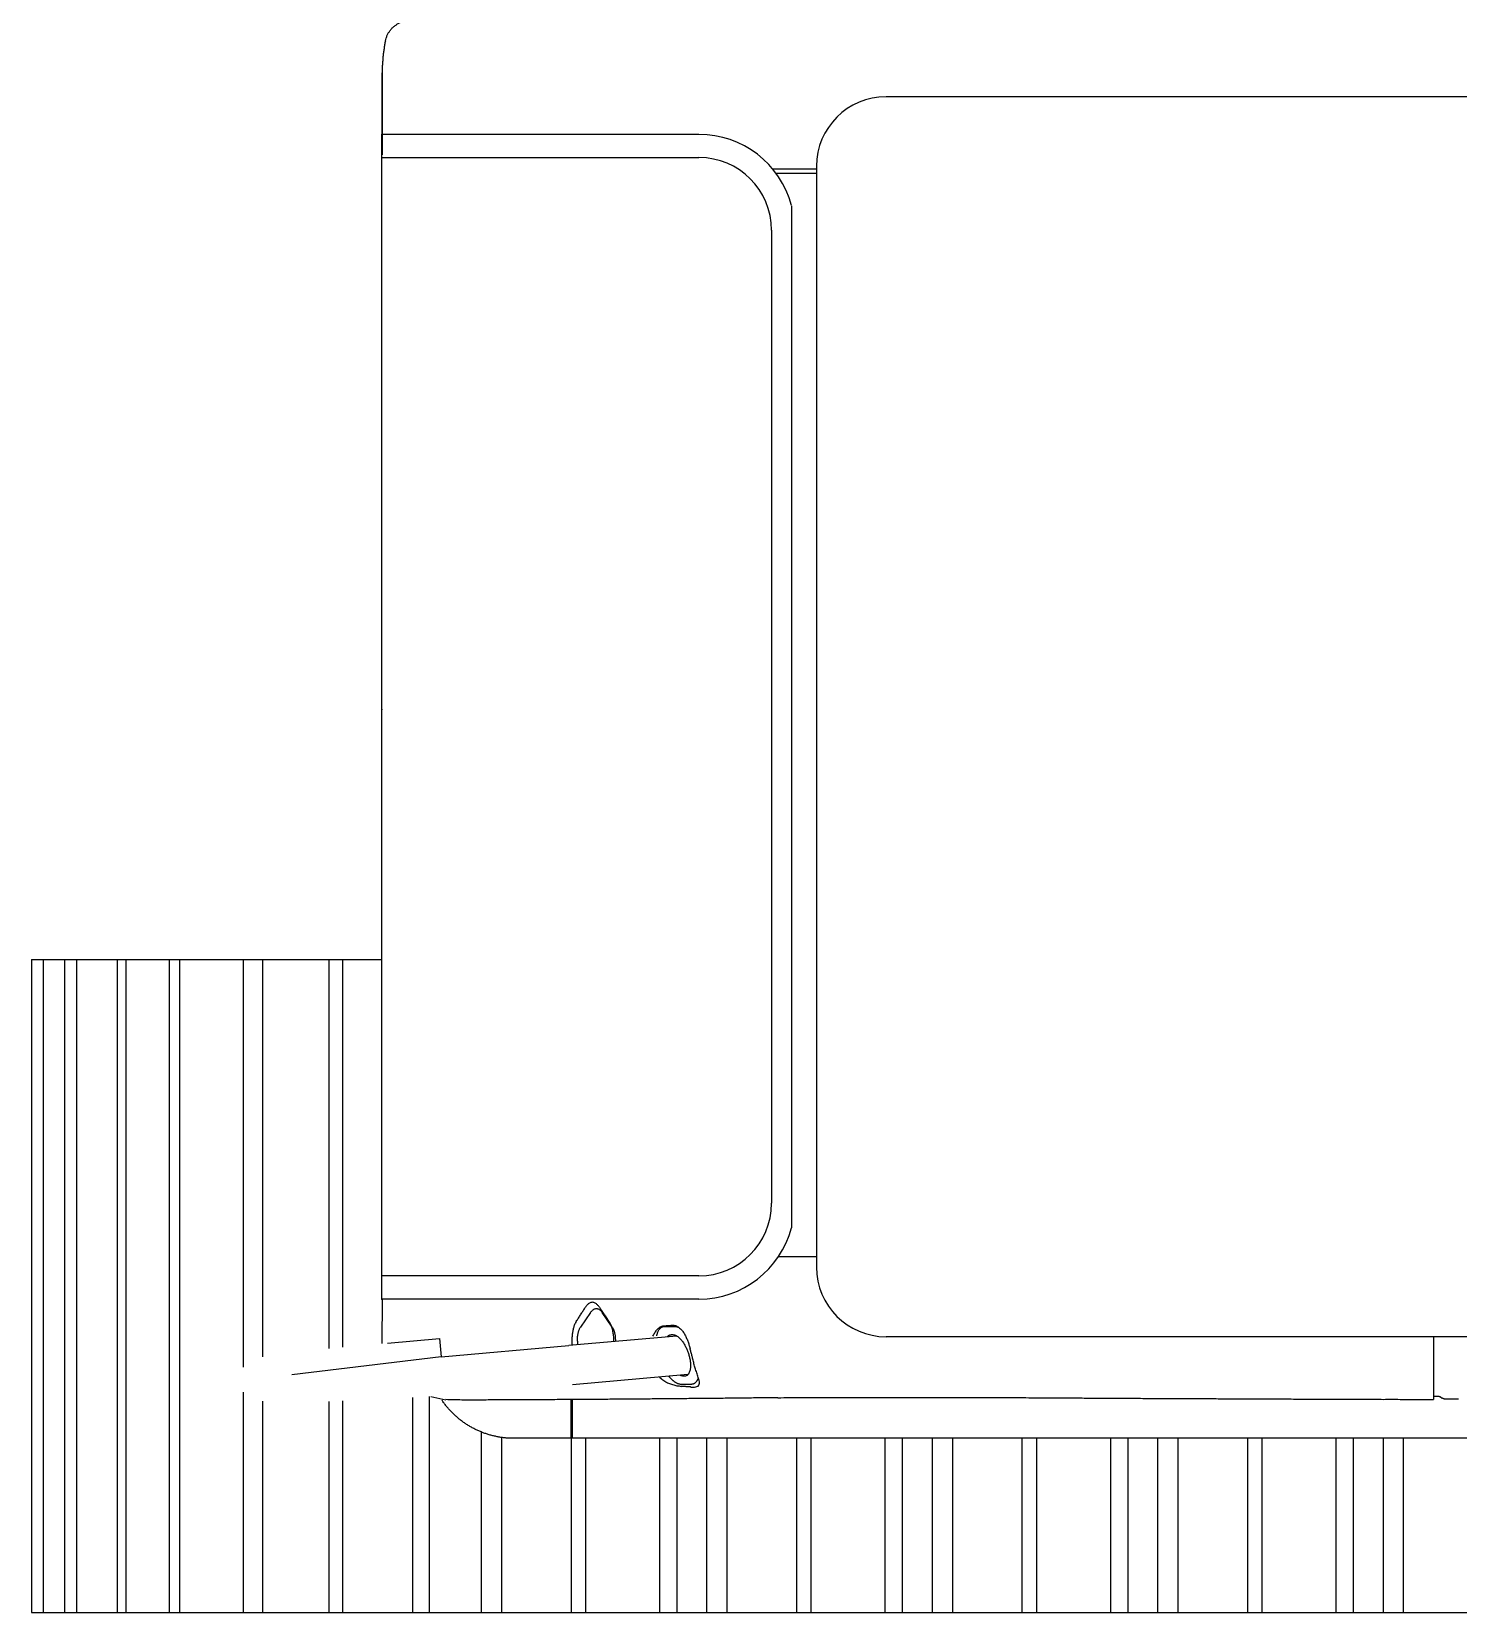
# Model space of a CAD drawing. Extents: x -121210 to 57230, y 84783 to 157800.
# Drawn here: x -102182 to -101124, y 145737 to 146908 of the extents above; entities that cross this region are included whole.
import ezdxf

# ---------------------------------------------------------------- set-up
doc = ezdxf.new("R2010")
doc.units = 0
doc.header["$MEASUREMENT"] = 0
doc.layers.get('0').update_dxf_attribs({"linetype": 'CONTINUOUS'})

# ---------------------------------------------------------------- blocks, each defined once
blk = doc.blocks.new('A$C09AE4EDA')
for p, q in [((4245, 1123.4), (3761.4, 1123.4)), ((3387.7, 232.2), (3387.7, 1095.4)), ((3622.7, 1095.4), (3387.7, 1095.4)), ((3622.7, 1078.2), (3387.7, 1078.2)), ((3709.7, 1071.8), (3709.7, 255.9)), ((3691.3, 1042.6), (3691.3, 285)), ((3676.5, 1024.5), (3676.5, 303.2)), ((3128.1, 483.8), (3387.7, 483.8)), ((3128.1, 483.8), (3128.1, 0)), ((3136.8, 483.8), (3136.8, 0)), ((3152.6, 483.8), (3152.6, 0)), ((3161.4, 483.8), (3161.4, 0)), ((3191.6, 483.8), (3191.6, 0)), ((3197.9, 483.8), (3197.9, 0)), ((3230, 483.8), (3230, 0)), ((3237.6, 483.8), (3237.6, 0)), ((3285, 483.8), (3285, 181.8)), ((3299.3, 483.8), (3299.3, 189.3)), ((3348.3, 483.8), (3348.3, 195.5)), ((3358.5, 483.8), (3358.5, 196.5)), ((3622.7, 249.4), (3387.7, 249.4)), ((3622.7, 232.2), (3387.7, 232.2)), ((3387.8, 232.2), (3387.7, 199.4)), ((3542.3, 222.3), (3534.9, 211.4)), ((3558.5, 211.4), (3551, 222.3)), ((3597.5, 212), (3604.7, 212)), ((3391.8, 199.5), (3430.5, 203)), ((3430.5, 203), (3431.7, 189.3)), ((3606.4, 204.8), (3526.3, 197.7)), ((3532.6, 201), (3532.6, 198.3)), ((3602.3, 205.9), (3603.3, 205.9)), ((4245, 204.3), (3761.4, 204.3)), ((4167.2, 204.3), (4167.2, 157.8)), ((3431.7, 189.3), (3321, 176.1)), ((3431.7, 189.3), (3526.3, 197.7)), ((3614.4, 176.2), (3528.9, 168.6)), ((3616.8, 169), (3609.6, 169)), ((3612, 175.1), (3610.9, 175.1)), ((3285, 163.1), (3285, 0)), ((3299.3, 156.5), (3299.3, 0)), ((3348.3, 156.4), (3348.3, 0)), ((3358.5, 156.8), (3358.5, 0)), ((3410.5, 159.3), (3410.5, 0)), ((3422.8, 160), (3422.8, 0)), ((3424, 160.1), (3435.1, 157.6)), ((3527.7, 157.7), (3527.7, 129)), ((3528.7, 157.7), (3528.7, 129)), ((4172.2, 159.7), (4173.5, 158.8)), ((3461.3, 133.7), (3461.3, 0)), ((3476.4, 129.6), (3476.4, 0)), ((3527.7, 129), (3485.3, 129)), ((3528.7, 136.8), (3527.7, 136.8)), ((3528.7, 133.5), (3527.7, 133.5)), ((3527.9, 129), (3527.9, 0)), ((5059.6, 129), (3528.7, 129)), ((3538.6, 129), (3538.6, 0)), ((3593.4, 129), (3593.4, 0)), ((3606.3, 129), (3606.3, 0)), ((3628.4, 129), (3628.4, 0)), ((3643.4, 129), (3643.4, 0)), ((3695, 129), (3695, 0)), ((3705.7, 129), (3705.7, 0)), ((3760.5, 129), (3760.5, 0)), ((3773.4, 129), (3773.4, 0)), ((3795.5, 129), (3795.5, 0)), ((3810.5, 129), (3810.5, 0)), ((3862.1, 129), (3862.1, 0)), ((3872.8, 129), (3872.8, 0)), ((3927.6, 129), (3927.6, 0)), ((3940.5, 129), (3940.5, 0)), ((3962.6, 129), (3962.6, 0)), ((3977.6, 129), (3977.6, 0)), ((4029.2, 129), (4029.2, 0)), ((4039.9, 129), (4039.9, 0)), ((4094.7, 129), (4094.7, 0)), ((4107.5, 129), (4107.5, 0)), ((4129.7, 129), (4129.7, 0)), ((4144.7, 129), (4144.7, 0)), ((3128.1, 0), (6207.8, 0))]:
    blk.add_line(p, q)
for points in [[(3390.3, 1164.8, -0.029182), (3390.9, 1166.9, -0.028561), (3391.7, 1168.9, -0.028827), (3392.7, 1170.9, -0.028775), (3394, 1172.7, -0.028759), (3395.4, 1174.4, -0.028986), (3397.1, 1175.8, -0.028773), (3398.9, 1177.1, -0.029299), (3400.8, 1178.2, -0.028652), (3402.9, 1179, -0.02781), (3405, 1179.6, -0.03135), (3407.2, 1180)], [(3390.3, 1164.8, -0.029182), (3390.9, 1166.9, -0.028561), (3391.7, 1168.9, -0.028827), (3392.7, 1170.9, -0.028775), (3394, 1172.7, -0.028759), (3395.4, 1174.4, -0.028986), (3397.1, 1175.8, -0.028773), (3398.9, 1177.1, -0.029299), (3400.8, 1178.2, -0.028652), (3402.9, 1179, -0.02781), (3405, 1179.6, -0.03135), (3407.2, 1180)], [(3390.3, 1164.8, 0.006129), (3389.7, 1161.8, 0.006161), (3389.3, 1158.9, 0.006401), (3388.8, 1156, 0.006822), (3388.5, 1153, 0.00626), (3388.3, 1150, 0.005652), (3388.1, 1147.1, 0.006158), (3387.9, 1144.1, 0.007946), (3387.9, 1141.1)], [(3390.3, 1164.8, 0.006129), (3389.7, 1161.8, 0.006161), (3389.3, 1158.9, 0.006401), (3388.8, 1156, 0.006822), (3388.5, 1153, 0.00626), (3388.3, 1150, 0.005652), (3388.1, 1147.1, 0.006158), (3387.9, 1144.1, 0.007946), (3387.9, 1141.1)], [(3387.9, 1080.4, -0.000502), (3387.9, 1110.8, -0.000496), (3387.9, 1141.1)], [(3387.9, 1141.1, 0.000496), (3387.9, 1110.8, 0.000502), (3387.9, 1080.4)], [(3709.8, 1069.6, 0.000112), (3707.5, 1069.6, 0.000112), (3705.2, 1069.6, 0.000112), (3702.9, 1069.6, 0.000112), (3700.5, 1069.6, 0.000112), (3698.2, 1069.6, 0.000112), (3695.9, 1069.6, 0.000112), (3693.6, 1069.6, 0.000112), (3691.3, 1069.6, 0.000112), (3689, 1069.6, 0.000112), (3686.7, 1069.6, 0.000112), (3684.4, 1069.6, 0.000112), (3682.1, 1069.6, 0.000112), (3679.7, 1069.6, 0.000112), (3677.4, 1069.6)], [(3709.8, 1066.4, 0.000132), (3707, 1066.4, 0.000131), (3704.3, 1066.4, 0.000131), (3701.6, 1066.4, 0.000131), (3698.9, 1066.4, 0.000131), (3696.2, 1066.4, 0.000131), (3693.5, 1066.4, 0.000131), (3690.8, 1066.4, 0.000131), (3688.1, 1066.4, 0.000131), (3685.4, 1066.4, 0.000131), (3682.7, 1066.4, 0.000131), (3680, 1066.4)], [(3710.3, 263.4, 0.000117), (3708.2, 263.4, 0.000116), (3706.2, 263.4, 0.000116), (3704.1, 263.4, 0.000116), (3702.1, 263.4, 0.000116), (3700, 263.4, 0.000116), (3697.9, 263.4, 0.000116), (3695.9, 263.4, 0.000116), (3693.8, 263.4, 0.000116), (3691.8, 263.4, 0.000116), (3689.7, 263.4, 0.000116), (3687.6, 263.4, 0.000116), (3685.6, 263.4, 0.000116), (3683.5, 263.4, 0.000116), (3681.5, 263.4)], [(3531.4, 215, -0.000071), (3532.2, 216.3, -0.000071), (3533, 217.5, -0.000071), (3533.8, 218.8, -0.000071), (3534.6, 220, -0.000071), (3535.4, 221.3, -0.000071), (3536.2, 222.5, -0.000071), (3537, 223.7, -0.000071), (3537.8, 225, -0.000071), (3538.6, 226.2)], [(3548.9, 226.2, 0.019889), (3548.2, 227.1, 0.025277), (3547.5, 227.9, 0.032124), (3546.7, 228.6, 0.042745), (3545.8, 229.2, 0.056927), (3544.8, 229.6, 0.067174), (3543.7, 229.8, 0.066356), (3542.6, 229.6, 0.058104), (3541.6, 229.2, 0.043915), (3540.7, 228.6, 0.033785), (3539.9, 227.9, 0.025426), (3539.2, 227, 0.019676), (3538.6, 226.2)], [(3542.3, 222.3, -0.020177), (3542.9, 223, -0.025154), (3543.5, 223.7, -0.033013), (3544.2, 224.3, -0.043088), (3544.9, 224.8, -0.056332), (3545.8, 225.1, -0.064459), (3546.7, 225.2, -0.064527), (3547.6, 225.1, -0.056292), (3548.4, 224.8, -0.043078), (3549.2, 224.3, -0.033), (3549.9, 223.7, -0.025147), (3550.5, 223, -0.020182), (3551, 222.3)], [(3548.9, 226.2, -0.000016), (3549.6, 225.2, -0.000016), (3550.3, 224.2, -0.000016), (3550.9, 223.2, -0.000016), (3551.6, 222.2, -0.000016), (3552.3, 221.2, -0.000016), (3553, 220.2, -0.000016), (3553.7, 219.2, -0.000016), (3554.4, 218.2, -0.000016), (3555.1, 217.1, -0.000016), (3555.7, 216.1, -0.000017), (3556.5, 215.1)], [(3531.4, 215, 0.030675), (3530.8, 213.9, 0.020491), (3530.3, 212.7, 0.016343), (3529.9, 211.4, 0.013088), (3529.5, 210.2, 0.01098), (3529.3, 208.9, 0.009718), (3529, 207.6, 0.008713), (3528.8, 206.3, 0.008101), (3528.7, 205, 0.007599), (3528.6, 203.7, 0.007382), (3528.6, 202.3, 0.007524), (3528.5, 201)], [(3532.6, 201, -0.007177), (3532.6, 201.9, -0.007144), (3532.6, 202.8, -0.007454), (3532.7, 203.7, -0.00779), (3532.8, 204.6, -0.008313), (3532.9, 205.5, -0.008885), (3533.1, 206.4, -0.010189), (3533.3, 207.3, -0.011507), (3533.5, 208.1, -0.013579), (3533.7, 209, -0.016345), (3534.1, 209.8, -0.021674), (3534.4, 210.7, -0.030204), (3534.9, 211.4)], [(3559.6, 201, 0.009982), (3559.6, 202.7, 0.010045), (3559.5, 204.3, 0.010608), (3559.3, 205.9, 0.011513), (3559.1, 207.5, 0.012927), (3558.8, 209.1, 0.015105), (3558.4, 210.7, 0.01889), (3557.9, 212.2, 0.024691), (3557.2, 213.7, 0.036159), (3556.5, 215.1)], [(3558.5, 211.4, -0.030047), (3558.9, 210.7, -0.021717), (3559.3, 209.8, -0.016365), (3559.6, 209, -0.013646), (3559.9, 208.1, -0.011506), (3560.1, 207.3, -0.009994), (3560.3, 206.4, -0.009059), (3560.5, 205.5, -0.008315), (3560.6, 204.6, -0.007901), (3560.7, 203.7, -0.00745), (3560.7, 202.8, -0.007146), (3560.8, 201.9, -0.007128), (3560.8, 201)], [(3588.6, 204.8, -0.014195), (3589.3, 206.1, -0.017254), (3590, 207.4, -0.020486), (3590.9, 208.6, -0.023824), (3591.8, 209.7, -0.032602), (3592.8, 210.7, -0.041286), (3594, 211.6, -0.053683), (3595.3, 212.2, -0.062904), (3596.7, 212.4)], [(3591.5, 204.9, -0.010002), (3591.6, 205.6, -0.0112), (3591.8, 206.3, -0.012964), (3592, 207, -0.015022), (3592.2, 207.7, -0.017409), (3592.5, 208.4, -0.020139), (3592.8, 209, -0.023169), (3593.2, 209.6, -0.026364), (3593.7, 210.2, -0.032023), (3594.2, 210.7, -0.033579), (3594.8, 211.2, -0.036447), (3595.4, 211.5, -0.040962), (3596.1, 211.8, -0.037859), (3596.8, 211.9, -0.034263), (3597.5, 212)], [(3596.7, 212.4, -0.000042), (3597.4, 212.5, -0.000041), (3598.2, 212.5, -0.000041), (3598.9, 212.6, -0.000042), (3599.6, 212.6, -0.000041), (3600.3, 212.7, -0.000042), (3601.1, 212.7, -0.000042), (3601.8, 212.7, -0.000042), (3602.5, 212.8, -0.000042), (3603.3, 212.8)], [(3603.3, 212.8, -0.116946), (3606, 212.3, -0.075436), (3608.4, 210.7, -0.046174), (3610.4, 208.7, -0.033731), (3612, 206.3, -0.023384), (3613.3, 203.7, -0.015828), (3614.4, 201.1, -0.015395), (3615.3, 198.4, -0.013063), (3616.1, 195.7)], [(3604.7, 212, -0.000014), (3604.9, 212, -0.000014), (3605.2, 212, -0.000013), (3605.4, 211.9, -0.000013), (3605.7, 211.9, -0.000013), (3605.9, 211.9, -0.000012), (3606.1, 211.8, -0.000012), (3606.4, 211.7, -0.000012), (3606.6, 211.7, -0.000012), (3606.9, 211.6, -0.000011), (3607.1, 211.5, -0.000011), (3607.3, 211.4, -0.000011), (3607.6, 211.3, -0.000011), (3607.8, 211.2, -0.00001), (3608, 211.1)], [(3528.5, 201, 0.000035), (3528.5, 199.5, 0.000035), (3528.5, 197.9)], [(3599.3, 204.2, -0.000013), (3599.4, 204.4, -0.000013), (3599.6, 204.6, -0.000013), (3599.8, 204.8, -0.000014), (3599.9, 204.9, -0.000015), (3600.1, 205.1, -0.000015), (3600.4, 205.3, -0.000015), (3600.6, 205.4, -0.000015), (3600.8, 205.5, -0.000016), (3601, 205.6, -0.000015), (3601.3, 205.7, -0.000015), (3601.5, 205.8, -0.000015), (3601.8, 205.8, -0.000015), (3602, 205.8, -0.000014), (3602.3, 205.9)], [(3603.3, 205.9, -0.12455), (3605.9, 205.1, -0.060594), (3608.1, 203.5, -0.037992), (3609.9, 201.5, -0.02725), (3611.5, 199.3, -0.022524), (3612.8, 196.9, -0.019768), (3614, 194.4, -0.019403), (3614.9, 191.9, -0.019408), (3615.6, 189.2, -0.022282), (3616.2, 186.6, -0.026064), (3616.4, 183.8, -0.036943), (3616.4, 181.1, -0.056121), (3615.8, 178.5, -0.116483), (3614.4, 176.1, -0.192476), (3612, 175.1)], [(3618.2, 187.7, 0.000871), (3617.5, 190.4, 0.000914), (3616.8, 193, 0.001104), (3616.1, 195.7)], [(3616.8, 167, 0.012044), (3618.5, 167, 0.043431), (3620.3, 167.1, 0.093758), (3622, 167.7, 0.182292), (3622.9, 169.1, 0.111725), (3623, 170.9, 0.029079), (3622.6, 172.6, -0.000008), (3622.1, 174.2, 0.002838), (3621.6, 175.9, -0.000007), (3621.1, 177.6, -0.000007), (3620.5, 179.3, -0.000007), (3620, 181, -0.002291), (3619.5, 182.6, -0.00297), (3619, 184.3, -0.00365), (3618.6, 186, -0.004255), (3618.2, 187.7)], [(3593.4, 174.3, 0.01486), (3594.6, 173.3, 0.014874), (3595.9, 172.3, 0.015029), (3597.3, 171.4, 0.015681), (3598.7, 170.6, 0.015551), (3600.2, 169.9, 0.015577), (3601.7, 169.3, 0.015832), (3603.2, 168.8, 0.015443), (3604.8, 168.4, 0.012973), (3606.4, 168, 0.006688), (3608, 167.8, -0.000085), (3609.6, 167.5)], [(3601.5, 173.7, 0.000002), (3601.4, 173.8, 0.000002), (3601.4, 173.9, 0.000002), (3601.3, 174, 0.000002), (3601.2, 174.1, 0.000002), (3601.1, 174.2, 0.000002), (3601.1, 174.2, 0.000002), (3601, 174.3, 0.000002), (3600.9, 174.4, 0.000002), (3600.8, 174.5, 0.000002), (3600.8, 174.6, 0.000002), (3600.7, 174.7, 0.000002), (3600.6, 174.8, 0.000002), (3600.5, 174.9, 0.000002), (3600.5, 174.9)], [(3609.6, 169, -0.029193), (3608.9, 169, -0.025835), (3608.3, 169.1, -0.022627), (3607.6, 169.3, -0.019754), (3607, 169.5, -0.017284), (3606.4, 169.8, -0.015218), (3605.8, 170.1, -0.013526), (3605.2, 170.5, 0.000023), (3604.6, 170.9, 0.000022), (3604.1, 171.3, 0.00002), (3603.6, 171.7, 0.000019), (3603.1, 172.1, 0.000018), (3602.6, 172.6, 0.000017), (3602.1, 173.1, 0.000015), (3601.7, 173.6)], [(3610.9, 175.1, 0.000009), (3610.8, 175.1, 0.000009), (3610.6, 175.1, 0.000009), (3610.5, 175.2, 0.000008), (3610.3, 175.2, 0.000008), (3610.1, 175.2, 0.000008), (3610, 175.2, 0.000008), (3609.8, 175.3, 0.000008), (3609.7, 175.3, 0.000008), (3609.5, 175.4, 0.000008), (3609.4, 175.4, 0.000007), (3609.2, 175.5, 0.000007), (3609.1, 175.5, 0.000007), (3608.9, 175.6, 0.000007), (3608.8, 175.7)], [(3616.8, 167, 0.000044), (3616, 167.1, 0.000044), (3615.2, 167.1, 0.000044), (3614.4, 167.2, 0.000044), (3613.6, 167.2, 0.000044), (3612.8, 167.3, 0.000044), (3612, 167.3, 0.000044), (3611.2, 167.4, 0.000044), (3610.4, 167.5, 0.000044), (3609.6, 167.5)], [(3622.2, 173.8, 0.000022), (3622, 173.3, 0.000023), (3621.8, 172.8, 0.000025), (3621.5, 172.3, -0.016502), (3621.3, 171.8, -0.01834), (3621, 171.3, -0.020233), (3620.6, 170.9, -0.024767), (3620.2, 170.4, -0.025435), (3619.8, 170.1, -0.026386), (3619.3, 169.7, -0.028233), (3618.9, 169.5, -0.032409), (3618.3, 169.2, -0.029811), (3617.8, 169.1, -0.028059), (3617.2, 169, 0.000027), (3616.8, 169)], [(3485.3, 129, -0.010643), (3482.6, 129.1, -0.01063), (3479.9, 129.2, -0.010663), (3477.2, 129.5, -0.010645), (3474.5, 129.9, -0.010652), (3471.8, 130.5, -0.010689), (3469.2, 131.1, -0.010645), (3466.6, 131.8, -0.010649), (3464, 132.7, -0.010654), (3461.4, 133.7, -0.010631), (3458.9, 134.7, -0.010657), (3456.5, 135.9, -0.010621), (3454.1, 137.2, -0.010612), (3451.7, 138.6, -0.010633), (3449.4, 140.1, -0.010588), (3447.2, 141.6, -0.010591), (3445, 143.3, -0.010621), (3443, 145.1, -0.01057), (3441, 146.9, -0.010563), (3439, 148.8, -0.010596), (3437.2, 150.8, -0.010552), (3435.4, 152.9, -0.01055), (3433.8, 155.1, -0.010564), (3432.2, 157.3)], [(3681.2, 159.1, 0.000346), (3675.2, 159, 0.000346), (3669.2, 159, 0.000345), (3663.2, 158.9, 0.000345), (3657.2, 158.8, 0.000345), (3651.2, 158.8, 0.000344), (3645.2, 158.7, 0.000344), (3639.2, 158.6, 0.000343), (3633.2, 158.6, 0.000343), (3627.2, 158.5, 0.000343), (3621.2, 158.5, 0.000342), (3615.1, 158.4, 0.000342), (3609.1, 158.3, 0.000341), (3603.1, 158.3, 0.000341), (3597.1, 158.2, 0.000341), (3591.1, 158.2, 0.00034), (3585.1, 158.1, 0.00034), (3579.1, 158.1, 0.00034), (3573.1, 158.1, 0.000339), (3567.1, 158, 0.000339), (3561.1, 158, 0.000338), (3555.1, 157.9, 0.000338), (3549.1, 157.9, 0.000338), (3543.1, 157.8, 0.000337), (3537.1, 157.8, 0.000337), (3531, 157.8, 0.000337), (3525, 157.7, 0.000336), (3519, 157.7, 0.000336), (3513, 157.6, 0.000335), (3507, 157.6, 0.000335), (3501, 157.6, 0.000335), (3495, 157.5, 0.000334), (3489, 157.5, 0.000334), (3483, 157.5, -0.000174), (3477, 157.5, -0.000193), (3471, 157.5, 0.000332), (3465, 157.4, -0.000426), (3459, 157.4, -0.000486), (3453, 157.4, -0.000846), (3446.9, 157.4, -0.001743), (3440.9, 157.5, -0.021939), (3435, 157.7)], [(3681.2, 159.1, -0.000939), (3690.2, 159.2, -0.000475), (3699.1, 159.2, -0.000205), (3708.1, 159.3, -0.000166), (3717.1, 159.3, -0.000102), (3726, 159.3, -0.000139), (3735, 159.3, -0.000104), (3743.9, 159.3, -0.00009), (3752.9, 159.3, -0.0001), (3761.9, 159.3, -0.000078), (3770.8, 159.3, -0.000102), (3779.8, 159.3, -0.000523), (3788.7, 159.3, -0.000523), (3797.7, 159.3, -0.000524), (3806.7, 159.3, -0.000079), (3815.6, 159.3, -0.000123), (3824.6, 159.3, -0.000194), (3833.5, 159.3, -0.000211), (3842.5, 159.3, -0.00021), (3851.5, 159.2, -0.00024), (3860.4, 159.2, -0.000262), (3869.4, 159.1)], [(3869.4, 159.1, -0.000733), (3881.8, 159, 0.000104), (3894.2, 159, -0.000736), (3906.6, 158.9, 0.000111), (3919, 158.8, -0.000072), (3931.4, 158.8, 0.000107), (3943.8, 158.7, -0.000054), (3956.2, 158.6, 0.000091), (3968.6, 158.6, -0.000744), (3981, 158.5, 0.000047), (3993.5, 158.4, 0.000073), (4005.9, 158.4, -0.000748), (4018.3, 158.3, 0.000109), (4030.7, 158.3, -0.00075), (4043.1, 158.2, 0.000133), (4055.5, 158.2, -0.000038), (4067.9, 158.1, 0.000117), (4080.3, 158.1, -0.000054), (4092.7, 158, 0.0001), (4105.1, 158, -0.000043), (4117.5, 158, 0.000063), (4129.9, 157.9, -0.00076), (4142.3, 157.9, 0.000055), (4154.7, 157.8, 0.000066), (4167.2, 157.8)], [(3869.4, 159.1, -0.000004), (3869.4, 159.1, -0.000004), (3869.5, 159.1)], [(4167.2, 163.1, 0.000004), (4167.2, 162.8, 0.000004), (4167.2, 162.5, 0.000004), (4167.2, 162.2, 0.000004), (4167.2, 161.9, 0.000004), (4167.2, 161.6, 0.000004), (4167.2, 161.3, 0.000004), (4167.2, 161.1, 0.000004), (4167.2, 160.8, 0.000004), (4167.2, 160.5, 0.000004), (4167.2, 160.2, 0.000004), (4167.2, 159.9, 0.000004), (4167.2, 159.6, 0.000004), (4167.2, 159.3, 0.000004), (4167.2, 159, 0.000004), (4167.2, 158.8)], [(4167.2, 162.1, 0.000021), (4167.2, 160.6, 0.000021), (4167.2, 159.2, 0.000021), (4167.2, 157.8)], [(4167.2, 160.3, -0.000015), (4167.4, 160.3, -0.000015), (4167.6, 160.3, -0.000015), (4167.9, 160.3, -0.000015), (4168.1, 160.3, -0.000015), (4168.4, 160.3, -0.000015), (4168.6, 160.3, -0.000015), (4168.8, 160.3, -0.000015), (4169.1, 160.3, -0.000015), (4169.3, 160.3, -0.000015), (4169.6, 160.3, -0.000015), (4169.8, 160.3, -0.000015), (4170, 160.3, -0.000015), (4170.3, 160.3, -0.000014), (4170.5, 160.3)], [(4170.5, 160.3, -0.000013), (4170.7, 160.3, -0.000012), (4170.9, 160.2, -0.000013), (4171.1, 160.2, -0.000012), (4171.3, 160.1, -0.000012), (4171.5, 160.1, -0.000011), (4171.7, 160, -0.000011), (4171.9, 159.9, -0.000009), (4172.1, 159.8, -0.00001), (4172.3, 159.7)], [(4176.2, 158, 0.000015), (4175.9, 158, 0.000014), (4175.7, 158, 0.000014), (4175.4, 158.1, 0.000014), (4175.2, 158.1, 0.000014), (4175, 158.2, 0.000013), (4174.7, 158.2, 0.000013), (4174.5, 158.3, 0.000013), (4174.3, 158.4, 0.000012), (4174.1, 158.5, 0.000012), (4173.8, 158.6, 0.000011), (4173.6, 158.7, 0.000011), (4173.4, 158.9)], [(4185.5, 158, 0.000041), (4184.8, 158, 0.000041), (4184.1, 158, 0.000041), (4183.5, 158, 0.000041), (4182.8, 158, 0.000041), (4182.1, 158, 0.000041), (4181.5, 158, 0.000041), (4180.8, 158, 0.000043), (4180.1, 158, 0.000041), (4179.4, 158, 0.000041), (4178.8, 158, 0.000041), (4178.1, 158, 0.000041), (4177.4, 158, 0.000041), (4176.8, 158, 0.000041), (4176.1, 158)]]:
    blk.add_lwpolyline(points, format="xyb")
for centre, radius, start, end in [((3761.4, 1071.8), 51.6, 90, 180), ((3622.7, 1024.5), 71, 14.8107, 90), ((3622.7, 1024.5), 53.8, 0, 90), ((3622.7, 303.2), 53.8, 270, 0), ((3622.7, 303.2), 71, 270, 345.1894), ((3761.4, 255.9), 51.6, 180, 270)]:
    blk.add_arc(centre, radius, start, end)
for p in [(3387.7, 1095.4), (3387.7, 669.3), (3387.7, 669.3), (3387.7, 232.2)]:
    blk.add_point(p)

msp = doc.modelspace()

# ---------------------------------------------------------------- block references
msp.add_blockref('A$C09AE4EDA', (-105309.8, 145736.6))

doc.saveas('drawing.dxf')
